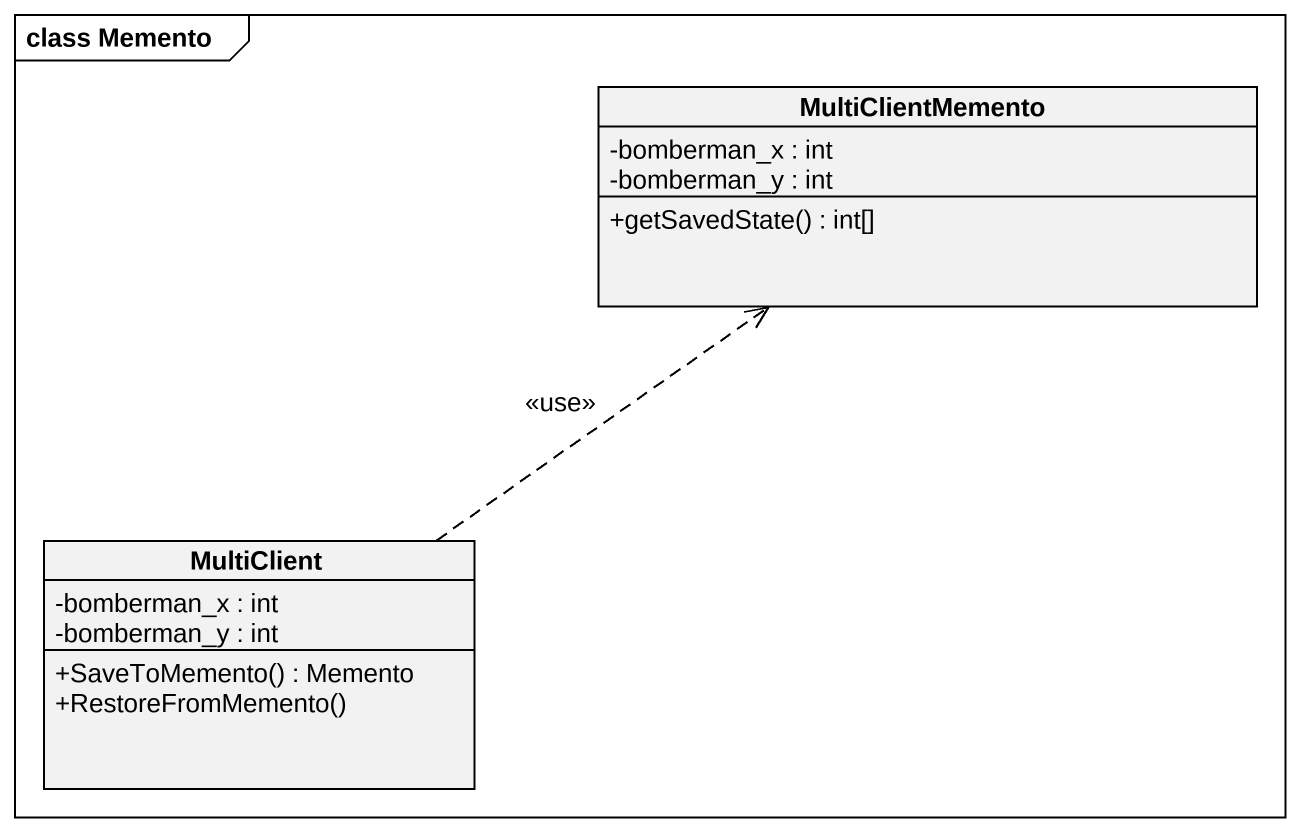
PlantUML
@startuml
mainframe class Memento
hide circle
hide empty members
skinparam classAttributeIconSize 0
class MultiClientMemento {
  -bomberman_x : int
  -bomberman_y : int
  +getSavedState() : int[]
}
class MultiClient {
  -bomberman_x : int
  -bomberman_y : int
  +SaveToMemento() : Memento
  +RestoreFromMemento()
}
MultiClient .up.> MultiClientMemento : <<use>>
@enduml
